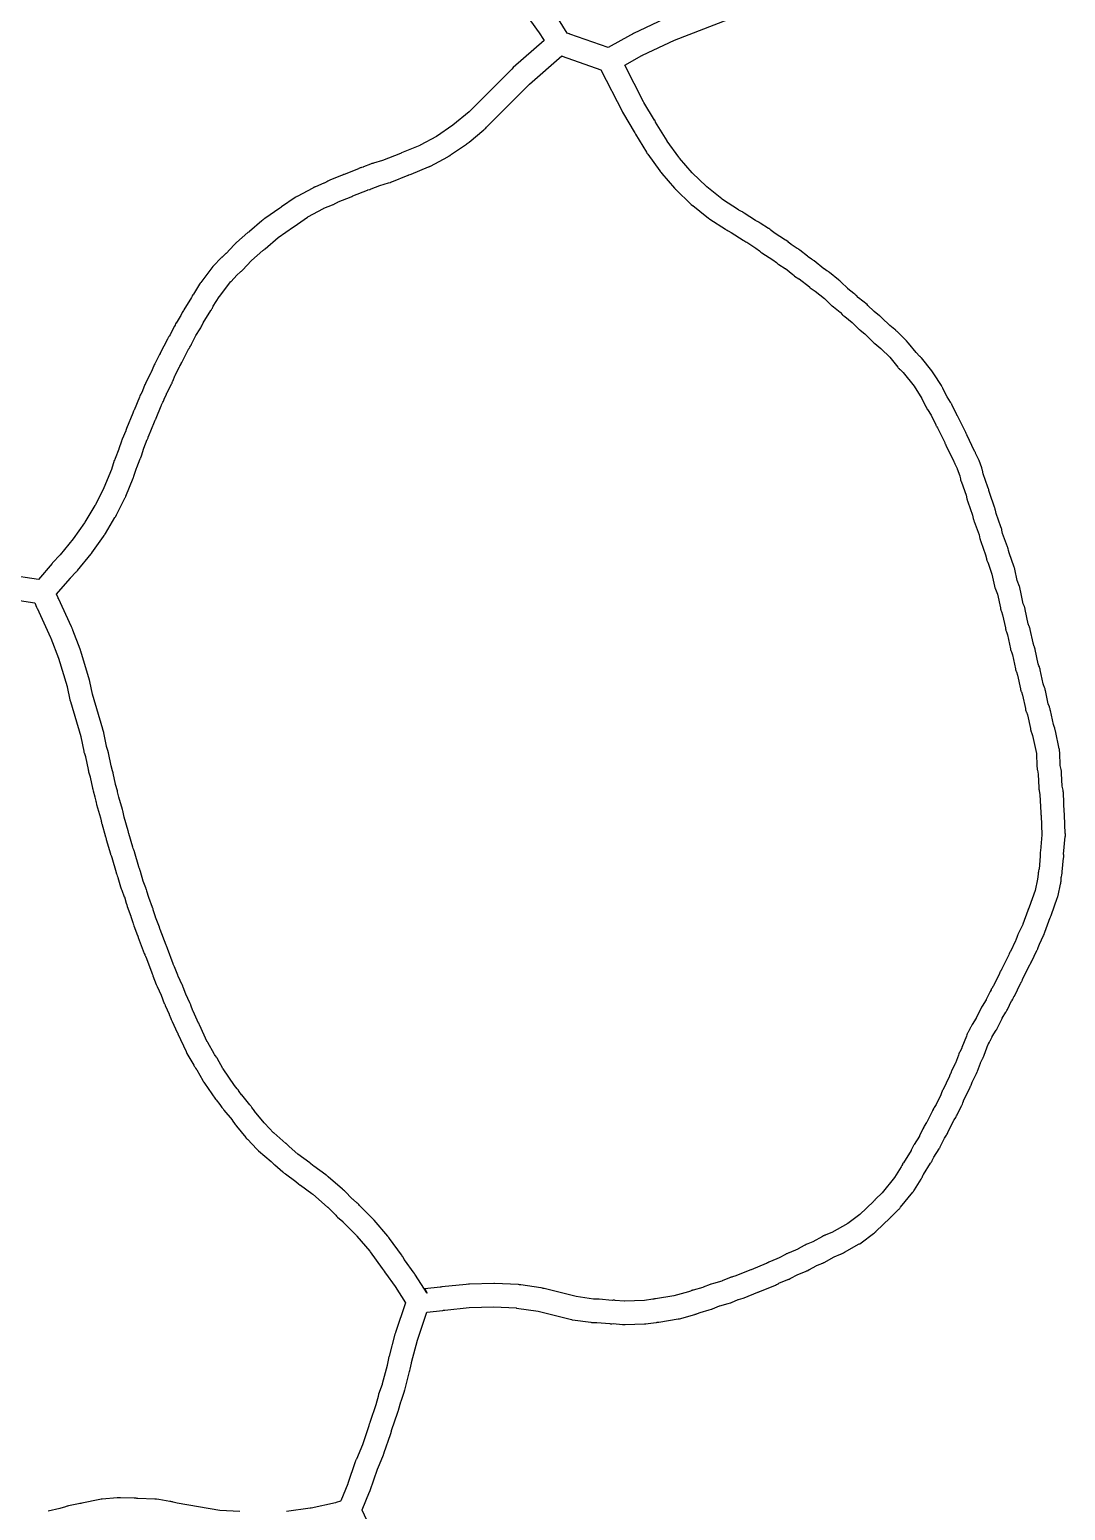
# Model space of a CAD drawing. Extents: x 20 to 287, y 1581 to 1957.
# Drawn here: x 211.5 to 286.7, y 1765.5 to 1873.1 of the extents above; entities that cross this region are included whole.
import ezdxf

# ---------------------------------------------------------------- set-up
doc = ezdxf.new("R2010")
doc.units = 0
doc.layers.get('0').update_dxf_attribs({"linetype": 'CONTINUOUS'})

msp = doc.modelspace()

# ---------------------------------------------------------------- linework, layer by layer
at = {"color": 7}
for points in [[(247.515355, 1874.231064), (248.440728, 1872.954281), (248.45842, 1872.930891), (248.862538, 1872.298355), (246.625241, 1870.342182), (246.508113, 1870.219176), (243.433293, 1867.126784), (243.409903, 1867.103394), (242.244399, 1866.137023), (241.037897, 1865.317069), (239.860679, 1864.67868), (239.83729, 1864.666985), (238.507793, 1864.122304), (238.496099, 1864.122304), (238.478406, 1864.116307), (238.472409, 1864.110309), (238.419692, 1864.092617), (237.119484, 1863.565505), (236.481091, 1863.383935), (236.410802, 1863.366243), (236.358085, 1863.354548), (236.252652, 1863.307679), (235.748969, 1863.102689), (235.713824, 1863.090994), (235.625963, 1863.067604), (235.60827, 1863.061607), (235.555554, 1863.043914), (235.508684, 1863.03222), (235.397403, 1862.98535), (235.391406, 1862.979353), (234.348895, 1862.557663), (234.337201, 1862.557663), (234.319508, 1862.551666), (234.296119, 1862.545668), (234.266732, 1862.533973), (234.266732, 1862.527976), (234.260734, 1862.527976), (234.208017, 1862.504586), (234.190325, 1862.498589), (233.288378, 1862.135466), (233.241509, 1862.117774), (233.194639, 1862.094384), (233.165252, 1862.08269), (233.159255, 1862.076692), (233.077271, 1862.0357), (232.889853, 1861.930266), (232.866463, 1861.924269), (232.251499, 1861.67244), (232.20463, 1861.654747), (232.175243, 1861.637055), (232.128373, 1861.619363), (232.122376, 1861.613366), (232.052087, 1861.572374), (230.921721, 1860.969122), (230.910026, 1860.963125), (230.869034, 1860.939735), (230.792898, 1860.898743), (230.7869, 1860.892746), (230.780903, 1860.886749), (229.779388, 1860.201502), (229.77339, 1860.195504), (229.755698, 1860.183809), (229.732308, 1860.166117), (229.726311, 1860.16012), (229.702921, 1860.142427), (229.696924, 1860.142427), (229.661779, 1860.11304), (229.655782, 1860.107043), (228.578127, 1859.363229), (228.496143, 1859.304664), (228.455151, 1859.275277), (228.425764, 1859.251887), (228.3672, 1859.199171), (227.471109, 1858.420215), (227.441722, 1858.402522), (227.42403, 1858.390828), (227.412335, 1858.379133), (227.353771, 1858.338141), (226.527963, 1857.617755), (226.481094, 1857.58261), (226.463402, 1857.564918), (226.42241, 1857.523926), (226.42241, 1857.517929), (226.357998, 1857.44764), (225.760603, 1856.815106), (225.754606, 1856.809109), (225.479327, 1856.563127), (225.461635, 1856.551432), (225.420643, 1856.51044), (225.397253, 1856.492748), (225.356261, 1856.451756), (224.901253, 1855.974162), (224.860261, 1855.93317), (224.801696, 1855.868758), (223.917319, 1854.70911), (223.876327, 1854.656393), (223.829457, 1854.591981), (223.829457, 1854.585984), (223.384342, 1853.871455), (223.349197, 1853.818738), (223.308205, 1853.748449), (223.290513, 1853.713304), (223.249521, 1853.625443), (223.243523, 1853.619445), (222.69884, 1852.735068), (222.657848, 1852.676504), (222.622703, 1852.612092), (222.581711, 1852.52423), (222.47043, 1852.307516), (222.435285, 1852.243104), (222.130733, 1851.751131), (222.124736, 1851.745133), (222.089981, 1851.686989), (222.060594, 1851.64012), (222.054597, 1851.622427), (222.013605, 1851.534566), (221.726631, 1850.978169), (221.691486, 1850.913757), (221.621197, 1850.814201), (221.603505, 1850.779057), (221.585812, 1850.74967), (221.579815, 1850.737975), (221.562123, 1850.714585), (221.550428, 1850.685198), (221.509436, 1850.597336), (220.982321, 1849.572395), (220.976324, 1849.560701), (220.964629, 1849.543008), (220.929485, 1849.484444), (220.89434, 1849.420032), (220.847501, 1849.332171), (220.847501, 1849.326174), (220.578099, 1848.804915), (220.542954, 1848.740504), (220.542954, 1848.734506), (220.513567, 1848.675942), (220.50757, 1848.65825), (220.331877, 1848.207278), (220.30249, 1848.142866), (219.945224, 1847.445909), (219.939226, 1847.439912), (219.904082, 1847.369623), (219.874695, 1847.311058), (219.868697, 1847.293366), (219.687127, 1846.842394), (219.65774, 1846.777952), (219.564031, 1846.596382), (219.528886, 1846.53197), (219.528886, 1846.525973), (219.499499, 1846.467409), (219.464355, 1846.3737), (219.077807, 1845.430752), (219.066112, 1845.401365), (219.042722, 1845.360373), (219.013335, 1845.301809), (219.007337, 1845.284116), (218.97795, 1845.20798), (218.521119, 1844.095186), (218.521119, 1844.089189), (218.503427, 1844.054044), (218.497429, 1844.036352), (218.497429, 1844.030355), (218.479737, 1843.965913), (218.47374, 1843.942523), (218.22191, 1843.333416), (218.186766, 1843.257279), (218.186766, 1843.251282), (218.169074, 1843.216137), (218.163076, 1843.198445), (218.157079, 1843.18675), (218.157079, 1843.175055), (217.981386, 1842.618659), (217.975389, 1842.600966), (217.700109, 1841.921579), (217.670722, 1841.85129), (217.65303, 1841.798573), (217.647033, 1841.786878), (217.641035, 1841.775183), (217.641035, 1841.769186), (217.436045, 1841.136652), (217.436045, 1841.130655), (216.891362, 1839.801159), (216.270541, 1838.565374), (216.241154, 1838.512657), (215.514912, 1837.306155), (215.479767, 1837.253438), (214.653957, 1836.087934), (214.64796, 1836.081937), (213.710871, 1834.928145), (213.687481, 1834.904756), (213.669789, 1834.887063), (213.195388, 1834.383377), (213.183693, 1834.371683), (213.154306, 1834.336538), (213.130917, 1834.307151), (212.135261, 1833.13579), (209.892105, 1833.469628)], [(235.983724, 1764.782131), (235.63817, 1765.525946), (235.63817, 1765.537641), (236.188711, 1766.843708), (236.194708, 1766.849705), (236.2124, 1766.902422), (236.224095, 1766.925812), (236.230092, 1766.955199), (236.751348, 1768.489679), (236.76904, 1768.530671), (236.775037, 1768.548364), (237.190868, 1769.538162), (237.196865, 1769.555734), (237.226252, 1769.614301), (237.226252, 1769.620149), (237.249642, 1769.67286), (237.255639, 1769.696279), (237.700755, 1771.008203), (237.730142, 1771.090199), (237.747834, 1771.148767), (237.753831, 1771.172186), (237.771524, 1771.248326), (237.783219, 1771.277623), (237.789216, 1771.30692), (238.240191, 1772.630558), (238.269578, 1772.706697), (238.28727, 1772.765265), (238.293268, 1772.788684), (238.451388, 1773.391935), (238.46908, 1773.43879), (238.46908, 1773.440086), (238.685795, 1774.078477), (238.715182, 1774.154617), (238.732875, 1774.213184), (238.738872, 1774.236604), (239.096138, 1775.583669), (239.119528, 1775.665665), (239.13722, 1775.753517), (239.225081, 1776.192778), (239.231079, 1776.21035), (239.237076, 1776.245491), (239.664622, 1777.856112), (239.67062, 1777.873684), (240.355867, 1779.900139), (241.503799, 1780.034845), (241.515494, 1780.034845), (241.562363, 1780.040693), (241.568361, 1780.040693), (241.63865, 1780.04654), (241.650345, 1780.052388), (243.419097, 1780.239805), (243.430792, 1780.239805), (245.21126, 1780.292516), (246.833593, 1780.21052), (246.851285, 1780.204673), (248.42091, 1779.976257), (250.757775, 1779.38472), (250.851484, 1779.3613), (250.904201, 1779.349576), (250.915895, 1779.349576), (250.92759, 1779.349576), (252.257084, 1779.168014), (252.3098, 1779.162167), (252.344945, 1779.156319), (252.391814, 1779.150472), (252.409507, 1779.150472), (252.479796, 1779.150472), (252.678938, 1779.144625), (252.690633, 1779.144625), (253.639435, 1779.068485), (253.686304, 1779.062638), (253.721449, 1779.062638), (253.768318, 1779.062638), (253.780013, 1779.062638), (253.867874, 1779.068485), (253.873872, 1779.068485), (254.564975, 1779.009918), (254.641112, 1779.00407), (254.682104, 1778.998223), (254.723096, 1778.998223), (254.740788, 1778.998223), (256.152277, 1779.045077), (256.240139, 1779.050925), (256.409984, 1779.068497), (257.007379, 1779.162206), (257.025071, 1779.162206), (257.066063, 1779.168053), (257.107055, 1779.173901), (257.194916, 1779.185626), (258.606406, 1779.408185), (258.700115, 1779.425757), (259.801195, 1779.736168), (259.842187, 1779.747892), (259.883179, 1779.759617), (259.924171, 1779.771342), (259.935866, 1779.77719), (259.947561, 1779.783037), (260.000278, 1779.806457), (260.193543, 1779.882596), (260.205238, 1779.888444), (260.8612, 1780.070005), (261.013473, 1780.116859), (261.025168, 1780.116859), (261.036863, 1780.122707), (261.04286, 1780.128554), (261.101424, 1780.151974), (261.599251, 1780.351105), (261.62264, 1780.362829), (262.231748, 1780.532678), (262.389869, 1780.579532), (262.395866, 1780.579532), (262.407561, 1780.58538), (262.419256, 1780.591227), (262.471972, 1780.614647), (262.95223, 1780.813777), (262.981617, 1780.819625), (263.309598, 1780.913334), (263.397459, 1780.948475), (264.381402, 1781.352595), (264.387399, 1781.352595), (264.399094, 1781.358442), (264.504528, 1781.393584), (264.516223, 1781.393584), (264.527918, 1781.399431), (264.539613, 1781.405279), (264.592329, 1781.428699), (265.61727, 1781.850388), (265.66414, 1781.867961), (265.740276, 1781.903102), (265.751971, 1781.90895), (265.816383, 1781.944091), (265.904244, 1781.990946), (265.921937, 1782.002671), (266.572039, 1782.266228), (266.601426, 1782.272075), (266.636571, 1782.289648), (266.677563, 1782.30722), (266.73028, 1782.336517), (266.765424, 1782.354089), (266.788814, 1782.371662), (267.245645, 1782.623503), (267.907464, 1782.892917), (267.930854, 1782.898764), (267.965998, 1782.916336), (268.00699, 1782.933909), (268.118271, 1782.992476), (268.135964, 1783.004201), (268.627934, 1783.273615), (268.645626, 1783.285339), (268.991176, 1783.425903), (269.014566, 1783.43175), (269.07313, 1783.45517), (269.108275, 1783.472742), (269.155114, 1783.490314), (269.190259, 1783.507887), (269.207951, 1783.513734), (269.940049, 1783.929567), (270.396881, 1784.116985), (270.426268, 1784.122832), (270.461413, 1784.140405), (270.502405, 1784.157977), (270.555121, 1784.187274), (270.613605, 1784.216604), (270.683894, 1784.263459), (271.749833, 1784.854996), (271.761528, 1784.860843), (271.790915, 1784.878415), (271.867051, 1784.92527), (271.884744, 1784.936995), (272.798403, 1785.616384), (272.85112, 1785.657382), (272.892112, 1785.686679), (272.921499, 1785.710099), (272.933194, 1785.727671), (272.980064, 1785.768669), (272.991759, 1785.786241), (273.969845, 1786.72333), (274.022562, 1786.776041), (274.057707, 1786.811182), (274.081096, 1786.840479), (274.092791, 1786.852204), (274.092791, 1786.858052), (274.104486, 1786.869777), (274.110483, 1786.875624), (274.543889, 1787.303171), (274.596606, 1787.355881), (274.608301, 1787.361729), (274.637688, 1787.391026), (274.667075, 1787.420323), (274.696462, 1787.44962), (274.708157, 1787.467193), (274.725849, 1787.490612), (274.749239, 1787.519909), (275.633617, 1788.609275), (275.663004, 1788.644417), (275.686393, 1788.679558), (275.709783, 1788.7147), (275.721478, 1788.726425), (275.756623, 1788.784992), (276.242739, 1789.563947), (276.272126, 1789.604945), (276.301513, 1789.651799), (276.313208, 1789.675219), (276.319206, 1789.686944), (276.348593, 1789.751367), (276.407157, 1789.868505), (276.418852, 1789.897802), (276.940107, 1790.717755), (276.969494, 1790.764609), (276.987186, 1790.788029), (277.010576, 1790.834883), (277.016573, 1790.840731), (277.04596, 1790.911011), (277.168966, 1791.162852), (277.549658, 1791.77196), (277.579045, 1791.818814), (277.596738, 1791.842234), (277.626125, 1791.889089), (277.626125, 1791.894936), (277.632122, 1791.912508), (277.936677, 1792.53333), (277.942675, 1792.539177), (278.083223, 1792.761736), (278.11261, 1792.808591), (278.153602, 1792.88473), (278.188747, 1792.96087), (278.633865, 1793.856961), (278.64556, 1793.880381), (278.756841, 1794.044373), (278.756841, 1794.05022), (278.786228, 1794.097075), (278.797923, 1794.120494), (278.82731, 1794.173205), (278.862455, 1794.249345), (279.17872, 1794.893593), (279.208107, 1794.946304), (279.219802, 1794.969724), (279.243192, 1795.022435), (279.272579, 1795.104431), (279.319448, 1795.239138), (279.325446, 1795.250862), (279.814642, 1796.258192), (279.844029, 1796.310903), (279.855724, 1796.334332), (279.879114, 1796.387043), (279.879114, 1796.3929), (279.908501, 1796.469038), (279.95537, 1796.603744), (279.961367, 1796.615457), (280.242494, 1797.189424), (280.271881, 1797.242135), (280.277878, 1797.265564), (280.301268, 1797.318275), (280.307266, 1797.324132), (280.330655, 1797.40027), (280.553218, 1797.98595), (280.564912, 1798.009379), (280.734758, 1798.366644), (280.746453, 1798.384213), (280.764145, 1798.425211), (280.77584, 1798.44278), (280.79923, 1798.495491), (280.79923, 1798.501348), (280.828617, 1798.583343), (281.126566, 1799.374012), (281.138261, 1799.397439), (281.202672, 1799.520432), (281.20867, 1799.532144), (281.20867, 1799.538001), (281.214667, 1799.543857), (281.249812, 1799.602426), (281.279199, 1799.64928), (281.285196, 1799.666849), (281.291194, 1799.672706), (281.326338, 1799.754701), (281.402475, 1799.906978), (281.41417, 1799.924547), (281.701144, 1800.393091), (281.736288, 1800.445802), (281.742285, 1800.463372), (281.771673, 1800.516083), (281.77767, 1800.521939), (281.812814, 1800.603935), (282.12908, 1801.242326), (282.135077, 1801.254039), (282.410356, 1801.705013), (282.422051, 1801.722582), (282.480615, 1801.822148), (282.51576, 1801.89243), (282.820312, 1802.513251), (282.826309, 1802.530823), (282.902446, 1802.647961), (282.914141, 1802.665533), (282.943528, 1802.718244), (282.96122, 1802.741663), (282.967218, 1802.759236), (283.014087, 1802.852945), (283.020084, 1802.870517), (283.459347, 1803.772465), (283.482736, 1803.813463), (283.500428, 1803.848604), (283.506426, 1803.854452), (283.512423, 1803.860299), (283.54181, 1803.91301), (283.559503, 1803.93643), (283.5655, 1803.942277), (283.612369, 1804.047699), (283.618367, 1804.065271), (284.151335, 1805.154637), (284.169027, 1805.183934), (284.180722, 1805.201506), (284.180722, 1805.207354), (284.221714, 1805.277634), (284.256858, 1805.353773), (284.660976, 1806.179583), (284.684366, 1806.226437), (284.696061, 1806.255734), (284.713753, 1806.308445), (284.71975, 1806.314293), (284.74314, 1806.384573), (284.836849, 1806.64813), (285.141404, 1807.274808), (285.176549, 1807.350947), (285.194241, 1807.380245), (285.211933, 1807.427099), (285.21793, 1807.438824), (285.24132, 1807.509104), (285.622012, 1808.575042), (285.633707, 1808.592615), (285.651399, 1808.633613), (285.669091, 1808.668754), (285.686784, 1808.709752), (285.692781, 1808.727324), (285.716171, 1808.791748), (285.716171, 1808.797596), (286.132004, 1809.974813), (286.138001, 1809.986538), (286.149696, 1810.02168), (286.173086, 1810.103676), (286.179083, 1810.121248), (286.190778, 1810.185672), (286.372349, 1810.999768), (286.378346, 1811.011492), (286.384343, 1811.046634), (286.396038, 1811.093488), (286.402035, 1811.134486), (286.402035, 1811.152059), (286.408033, 1811.216482), (286.431423, 1811.509322), (286.43742, 1811.526894), (286.466807, 1811.667457), (286.472804, 1811.68503), (286.478802, 1811.726028), (286.484799, 1811.772882), (286.484799, 1811.790454), (286.496494, 1811.831452), (286.502491, 1811.89002), (286.5962, 1812.903247), (286.602198, 1812.955957), (286.608195, 1813.020381), (286.608195, 1813.037953), (286.602198, 1813.125806), (286.602198, 1813.143378), (286.5962, 1813.16095), (286.5962, 1813.178523), (286.719206, 1814.455306), (286.725204, 1814.472878), (286.725204, 1814.496298), (286.725204, 1814.666146), (286.719206, 1814.689566), (286.660642, 1816.019061), (286.660642, 1816.024908), (286.654645, 1816.13033), (286.654645, 1816.147902), (286.654645, 1816.153749), (286.648647, 1816.212317), (286.584235, 1817.623806), (286.584235, 1817.641379), (286.584235, 1817.658951), (286.572541, 1817.723375), (286.566543, 1817.770229), (286.560546, 1817.805371), (286.554549, 1817.82879), (286.490137, 1818.109917), (286.449145, 1819.035292), (286.449145, 1819.041139), (286.43745, 1819.199272), (286.43745, 1819.222691), (286.431453, 1819.269546), (286.425455, 1819.304687), (286.419458, 1819.328107), (286.355046, 1819.61509), (286.314054, 1820.534608), (286.314054, 1820.540456), (286.302359, 1820.698588), (286.302359, 1820.722008), (286.296362, 1820.768862), (286.290365, 1820.804004), (286.284367, 1820.827424), (285.999432, 1822.145263), (285.993435, 1822.17456), (285.970045, 1822.297554), (285.964048, 1822.320974), (285.911331, 1822.443968), (285.852767, 1822.596244), (285.636052, 1823.603615), (285.630054, 1823.638756), (285.624057, 1823.685611), (285.61806, 1823.697335), (285.612062, 1823.732477), (285.600367, 1823.779331), (285.582675, 1823.826186), (285.57098, 1823.861327), (285.564983, 1823.8789), (285.477122, 1824.107315), (285.272132, 1825.061974), (285.266134, 1825.097116), (285.260137, 1825.14397), (285.254139, 1825.155695), (285.248142, 1825.190837), (285.236447, 1825.237691), (285.218755, 1825.284546), (285.20706, 1825.319687), (285.195365, 1825.343107), (285.113381, 1825.55395), (284.902544, 1826.561321), (284.896547, 1826.602319), (284.890549, 1826.614044), (284.878854, 1826.684324), (284.872857, 1826.701896), (284.855165, 1826.737038), (284.84347, 1826.778036), (284.808325, 1826.854175), (284.755608, 1827.006451), (284.533046, 1828.043106), (284.533046, 1828.054831), (284.527049, 1828.07825), (284.515354, 1828.136818), (284.509357, 1828.160237), (284.491664, 1828.195379), (284.479969, 1828.236377), (284.468275, 1828.265674), (284.380413, 1828.499946), (284.374416, 1828.523366), (284.169426, 1829.501452), (284.169426, 1829.513147), (284.163428, 1829.536537), (284.151734, 1829.595101), (284.145736, 1829.618491), (284.128044, 1829.653635), (284.116349, 1829.694627), (284.104654, 1829.712319), (284.034365, 1829.911462), (283.805955, 1830.959832), (283.805955, 1830.971527), (283.799958, 1830.994916), (283.788263, 1831.053481), (283.782266, 1831.07687), (283.770571, 1831.106257), (283.752879, 1831.158974), (283.746881, 1831.170669), (283.670745, 1831.363934), (283.459907, 1832.342021), (283.448212, 1832.38889), (283.436518, 1832.453332), (283.424823, 1832.511896), (283.418825, 1832.535286), (283.40713, 1832.564673), (283.389438, 1832.61739), (283.383441, 1832.629085), (283.22532, 1833.062487), (283.049627, 1833.876585), (283.04363, 1833.905972), (283.031935, 1833.958689), (283.02024, 1833.988076), (283.014243, 1834.017463), (282.633551, 1835.071686), (282.592559, 1835.235684), (282.586562, 1835.270829), (282.56887, 1835.352813), (282.562872, 1835.376203), (282.556875, 1835.399592), (282.539183, 1835.458157), (282.52149, 1835.510873), (282.515493, 1835.516871), (282.16994, 1836.483244), (282.117223, 1836.723379), (282.099531, 1836.793668), (282.087836, 1836.840538), (282.076141, 1836.875682), (282.070143, 1836.893374), (282.046754, 1836.957816), (281.695344, 1837.930043), (281.642627, 1838.16433), (281.63663, 1838.193717), (281.624935, 1838.234709), (281.618938, 1838.275701), (281.607243, 1838.316693), (281.601245, 1838.334386), (281.577856, 1838.398797), (281.226446, 1839.371028), (281.173729, 1839.605315), (281.167732, 1839.634702), (281.156037, 1839.675694), (281.144342, 1839.716686), (281.132647, 1839.757678), (281.12665, 1839.77537), (281.10326, 1839.839782), (280.757707, 1840.800299), (280.693295, 1841.075578), (280.6816, 1841.122418), (280.675603, 1841.157562), (280.663908, 1841.204432), (280.657911, 1841.210429), (280.646216, 1841.239816), (280.452951, 1841.7845), (280.452951, 1841.790497), (280.435258, 1841.837367), (280.423563, 1841.872511), (280.400174, 1841.919381), (280.394176, 1841.925378), (280.347337, 1842.024934), (280.224331, 1842.270916), (280.206639, 1842.306061), (280.200641, 1842.317756), (280.194644, 1842.341145), (280.188647, 1842.35284), (280.176952, 1842.387985), (280.170954, 1842.393982), (280.147565, 1842.434974), (280.147565, 1842.446669), (280.13587, 1842.464361), (279.561904, 1843.647435), (279.555906, 1843.65913), (279.544212, 1843.694274), (279.526519, 1843.735266), (279.520522, 1843.746961), (279.485377, 1843.811403), (278.964122, 1844.883198), (278.964122, 1844.889196), (278.940733, 1844.936065), (278.92304, 1844.965452), (278.899651, 1845.012322), (278.893653, 1845.018319), (278.852661, 1845.082731), (278.846664, 1845.094426), (278.495254, 1845.808955), (278.489257, 1845.826647), (278.471565, 1845.861792), (278.453872, 1845.891179), (278.430483, 1845.938048), (278.424485, 1845.944046), (278.389341, 1846.00261), (278.383343, 1846.008607), (278.131514, 1846.406868), (277.832815, 1847.010119), (277.826818, 1847.033509), (277.803428, 1847.074501), (277.785736, 1847.109646), (277.762346, 1847.150638), (277.756349, 1847.156635), (277.715357, 1847.221047), (277.176532, 1848.064427), (277.082823, 1848.210852), (277.076826, 1848.222547), (277.029956, 1848.281111), (276.262713, 1849.229916), (276.256716, 1849.235913), (276.227329, 1849.271058), (276.203939, 1849.300445), (276.168795, 1849.335589), (276.162797, 1849.341587), (276.11008, 1849.394304), (275.90509, 1849.593446), (275.875703, 1849.628591), (275.325163, 1850.296266), (275.307471, 1850.325653), (275.190342, 1850.466201), (275.184345, 1850.472198), (275.125781, 1850.524915), (274.50496, 1851.139879), (274.469816, 1851.175024), (274.446426, 1851.198413), (274.405434, 1851.233558), (274.399436, 1851.239555), (274.335025, 1851.286425), (273.966046, 1851.585124), (273.386223, 1852.153233), (273.345231, 1852.194225), (273.327539, 1852.211917), (273.28067, 1852.252909), (273.216258, 1852.299779), (272.835566, 1852.610191), (272.812176, 1852.627883), (272.38463, 1853.049573), (272.320218, 1853.108137), (271.699398, 1853.605966), (271.676008, 1853.623659), (271.541307, 1853.75836), (271.53531, 1853.770054), (271.500165, 1853.799441), (271.435754, 1853.858006), (271.365465, 1853.910723), (270.926202, 1854.262132), (270.920205, 1854.26813), (270.416522, 1854.760103), (270.37553, 1854.801095), (270.357838, 1854.818787), (270.346143, 1854.824784), (270.270007, 1854.889196), (270.240619, 1854.906888), (269.58867, 1855.435334), (269.5418, 1855.476326), (269.524108, 1855.488021), (269.471391, 1855.523166), (269.401102, 1855.570035), (269.395105, 1855.570035), (269.207687, 1855.693041), (269.184297, 1855.710733), (268.487337, 1856.272986), (268.48134, 1856.278984), (268.428623, 1856.319976), (268.410931, 1856.331671), (268.364061, 1856.366815), (268.287925, 1856.413685), (268.053638, 1856.565958), (268.018493, 1856.589347), (267.989106, 1856.612737), (267.432709, 1857.057856), (267.38584, 1857.098848), (267.368148, 1857.110543), (267.321278, 1857.145687), (267.315281, 1857.145687), (267.244992, 1857.192557), (266.80573, 1857.479531), (266.776343, 1857.497223), (266.588925, 1857.649496), (266.582927, 1857.655493), (266.489219, 1857.73163), (266.413082, 1857.778499), (266.389692, 1857.790194), (265.575595, 1858.323165), (265.54045, 1858.346555), (265.35888, 1858.498828), (265.347185, 1858.510523), (265.300316, 1858.545668), (265.282623, 1858.56336), (265.259234, 1858.575055), (265.17725, 1858.627771), (265.15386, 1858.639466), (264.568181, 1859.026018), (264.515464, 1859.061162), (264.497772, 1859.072857), (264.445055, 1859.102244), (264.439058, 1859.108242), (264.362921, 1859.143386), (264.292632, 1859.178531), (264.263245, 1859.20192), (264.222253, 1859.219613), (263.402302, 1859.758437), (263.349585, 1859.793582), (263.331893, 1859.805276), (263.279176, 1859.834664), (263.203039, 1859.875656), (263.197042, 1859.875656), (263.015472, 1859.969364), (262.986085, 1859.992754), (261.826437, 1860.742425), (261.791292, 1860.771812), (261.761905, 1860.789504), (260.672541, 1861.662169), (260.649151, 1861.679861), (259.62421, 1862.675517), (259.612515, 1862.687212), (258.692996, 1863.753151), (258.675303, 1863.782538), (258.645916, 1863.811925), (257.802537, 1864.983286), (257.790842, 1865.000978), (256.959175, 1866.365613), (256.953178, 1866.383305), (256.94718, 1866.389303), (256.92379, 1866.436172), (256.92379, 1866.442169), (256.894403, 1866.494886), (256.882709, 1866.512579), (256.103753, 1867.79522), (256.092058, 1867.824607), (256.074365, 1867.847997), (254.721443, 1870.506987), (255.957231, 1871.198087), (255.986618, 1871.209782), (256.010008, 1871.221477), (258.329303, 1872.322555), (258.340998, 1872.328552), (262.282627, 1873.833753)], [(257.568609, 1873.842056), (255.360595, 1872.793687), (255.278611, 1872.758542), (255.231741, 1872.729155), (255.132185, 1872.670591), (253.515709, 1871.7745), (250.739585, 1872.752587), (250.698593, 1872.770279), (250.692595, 1872.770279), (250.534475, 1872.834691), (249.896085, 1873.836206)], [(209.636671, 1831.787312), (211.873971, 1831.447615), (211.996977, 1831.13135), (211.996977, 1831.125353), (212.014669, 1831.084361), (212.020666, 1831.072666), (212.032361, 1831.049276), (213.016304, 1828.929113), (213.039694, 1828.870545), (213.590231, 1827.423915), (213.590231, 1827.418068), (214.211054, 1825.36233), (214.217052, 1825.33891), (214.422042, 1824.390108), (214.422042, 1824.378383), (214.439734, 1824.319816), (214.451429, 1824.278818), (215.2011, 1821.731109), (215.207097, 1821.713536), (215.423812, 1820.653455), (215.441504, 1820.600744), (215.441504, 1820.589019), (215.447501, 1820.571447), (215.54121, 1820.266893), (215.547208, 1820.243473), (215.740473, 1819.318099), (215.740473, 1819.306374), (215.758165, 1819.230234), (215.76986, 1819.165811), (215.775857, 1819.148238), (215.881291, 1818.79683), (215.887288, 1818.779257), (216.057134, 1817.976875), (216.057134, 1817.965151), (216.074826, 1817.889011), (216.074826, 1817.877286), (216.098216, 1817.789434), (216.232917, 1817.33846), (216.238914, 1817.320887), (216.297478, 1817.033904), (216.297478, 1817.028057), (216.315171, 1816.946061), (216.321168, 1816.928489), (216.356312, 1816.793782), (216.36231, 1816.787934), (216.637589, 1815.821562), (216.643586, 1815.809837), (216.690456, 1815.587278), (216.690456, 1815.575553), (216.708148, 1815.499413), (216.719843, 1815.43499), (216.72584, 1815.417417), (217.012814, 1814.439331), (217.024509, 1814.398333), (217.024509, 1814.392486), (217.030506, 1814.374913), (217.030506, 1814.369066), (217.042201, 1814.316355), (217.053896, 1814.251931), (217.059894, 1814.234359), (217.358592, 1813.209418), (217.36459, 1813.191846), (217.36459, 1813.185999), (217.376285, 1813.162579), (217.387979, 1813.133282), (217.405672, 1813.080571), (217.458389, 1812.940008), (217.780513, 1811.838929), (217.780513, 1811.833082), (217.803903, 1811.756942), (217.821595, 1811.698375), (217.862587, 1811.598809), (217.897732, 1811.505101), (217.903729, 1811.487528), (218.102872, 1810.813996), (218.102872, 1810.808149), (218.126261, 1810.732009), (218.143954, 1810.667585), (218.149951, 1810.655861), (218.185095, 1810.568008), (218.366666, 1810.081893), (218.372663, 1810.070168), (218.501517, 1809.625051), (218.542509, 1809.484488), (218.583501, 1809.384923), (218.852902, 1808.664536), (218.852902, 1808.658689), (218.987603, 1808.207714), (219.010993, 1808.125718), (219.010993, 1808.119871), (219.028685, 1808.06716), (219.028685, 1808.061313), (219.069677, 1807.967604), (219.327384, 1807.276501), (219.345076, 1807.235503), (219.356771, 1807.200362), (219.368466, 1807.171064), (219.374463, 1807.15934), (219.380461, 1807.141767), (219.386458, 1807.124195), (219.819861, 1805.970405), (219.819861, 1805.964557), (219.849248, 1805.888418), (219.872638, 1805.829851), (219.884332, 1805.812278), (219.902025, 1805.777137), (219.919717, 1805.736139), (219.919717, 1805.730291), (219.925714, 1805.718566), (220.335688, 1804.629201), (220.335688, 1804.623354), (220.365075, 1804.547214), (220.388465, 1804.488647), (220.435304, 1804.394938), (220.452997, 1804.348084), (220.687284, 1803.715549), (220.716671, 1803.656982), (220.76354, 1803.563273), (221.050514, 1802.930738), (221.273077, 1802.327487), (221.302464, 1802.26892), (221.349333, 1802.175211), (221.636307, 1801.542676), (221.636307, 1801.53682), (221.747588, 1801.249837), (221.747588, 1801.24398), (221.776975, 1801.167842), (221.776975, 1801.161985), (221.794668, 1801.126845), (221.800665, 1801.109275), (221.847534, 1801.015566), (222.21651, 1800.224898), (222.228205, 1800.195613), (222.228205, 1800.189756), (222.234203, 1800.1839), (222.2402, 1800.166331), (222.246197, 1800.160474), (222.252195, 1800.131189), (222.258192, 1800.125333), (222.264189, 1800.11362), (222.857227, 1798.835186), (222.886614, 1798.770761), (222.892612, 1798.764904), (222.892612, 1798.759048), (222.916001, 1798.706337), (223.413828, 1797.845387), (223.448972, 1797.780962), (223.484117, 1797.722393), (223.542681, 1797.640398), (223.618818, 1797.529119), (223.630513, 1797.511549), (224.063915, 1796.744308), (224.09906, 1796.679883), (224.105057, 1796.66817), (224.140202, 1796.621316), (224.198766, 1796.539321), (224.989435, 1795.385531), (225.036304, 1795.326963), (225.311583, 1794.987269), (225.317581, 1794.981421), (225.458129, 1794.782291), (225.499121, 1794.717867), (225.540113, 1794.665156), (225.604525, 1794.589017), (226.195607, 1793.868616), (226.201605, 1793.856891), (226.41832, 1793.540624), (226.465189, 1793.487913), (226.529601, 1793.411773), (227.191419, 1792.603535), (227.209111, 1792.580115), (227.255981, 1792.527404), (227.30285, 1792.468837), (227.308848, 1792.462989), (227.999951, 1791.754316), (228.046821, 1791.701605), (228.099537, 1791.654751), (228.122927, 1791.631331), (229.03073, 1790.858234), (229.042425, 1790.846509), (229.118562, 1790.770369), (229.124559, 1790.758644), (229.177276, 1790.705933), (229.229993, 1790.659079), (229.294405, 1790.606368), (229.3061, 1790.594643), (229.874209, 1790.102672), (229.921079, 1790.061674), (229.932773, 1790.049949), (229.98549, 1790.008951), (230.067474, 1789.950384), (230.823002, 1789.399844), (231.016267, 1789.229996), (231.027962, 1789.218271), (231.14509, 1789.136275), (231.156785, 1789.130427), (232.000165, 1788.515463), (232.052882, 1788.474465), (233.13639, 1787.537376), (233.142387, 1787.531529), (233.728066, 1786.939992), (233.780783, 1786.881424), (233.827622, 1786.840426), (233.862767, 1786.811129), (234.237602, 1786.483148), (234.2436, 1786.477301), (235.227543, 1785.475788), (235.268535, 1785.428933), (236.199767, 1784.327854), (236.234911, 1784.281), (237.101717, 1783.086212), (237.107714, 1783.080364), (237.242415, 1782.875377), (237.318552, 1782.752383), (237.336244, 1782.728964), (238.033204, 1781.768448), (238.039201, 1781.762601), (238.788872, 1780.585383), (238.06263, 1778.418366), (238.056632, 1778.412518), (238.027245, 1778.295381), (237.605556, 1776.714044), (237.582166, 1776.632048), (237.582166, 1776.626201), (237.570471, 1776.57349), (237.564474, 1776.544193), (237.464917, 1776.052222), (237.45892, 1776.028802), (237.10751, 1774.705164), (237.089818, 1774.652454), (236.843836, 1773.937923), (236.802844, 1773.773934), (236.802844, 1773.768087), (236.668143, 1773.270259), (236.662146, 1773.252686), (236.199458, 1771.876338), (236.193461, 1771.858765), (236.152469, 1771.753344), (236.152469, 1771.741619), (236.134776, 1771.688908), (236.123081, 1771.636197), (236.105389, 1771.57763), (235.660202, 1770.271555), (235.226796, 1769.223187), (235.209104, 1769.1938), (235.173959, 1769.100091), (235.167962, 1769.088397), (235.15027, 1769.03568), (234.605586, 1767.448486), (234.605586, 1767.436791), (234.090187, 1766.206863), (234.072495, 1766.165871), (234.066497, 1766.159873), (233.767799, 1766.072012), (233.715082, 1766.060317), (231.94047, 1765.673769), (231.876058, 1765.662074), (230.148301, 1765.427787)], [(226.751032, 1765.427937), (225.310258, 1765.504073), (222.20615, 1766.019472), (221.930871, 1766.101456), (221.866459, 1766.119148), (221.843069, 1766.125146), (221.81968, 1766.131143), (221.761115, 1766.142838), (221.702551, 1766.154533), (221.679161, 1766.154533), (220.882636, 1766.283386), (220.706943, 1766.312773), (220.683553, 1766.312773), (220.589845, 1766.318771), (219.35406, 1766.359763), (219.324673, 1766.36576), (219.283681, 1766.371757), (219.242689, 1766.377755), (219.201697, 1766.377755), (219.178307, 1766.377755), (219.078751, 1766.383752), (218.094808, 1766.418897), (218.077116, 1766.418897), (218.036124, 1766.418897), (217.995132, 1766.418897), (217.936568, 1766.418897), (217.860431, 1766.412899), (216.753494, 1766.313343), (216.689082, 1766.307346), (216.601221, 1766.295651), (216.583529, 1766.295651), (215.295033, 1766.020372), (215.289036, 1766.020372), (215.283039, 1766.020372), (215.201055, 1766.008677), (215.154185, 1766.002679), (215.14249, 1765.996682), (215.054629, 1765.97899), (214.310815, 1765.820839), (214.246403, 1765.809144), (214.217016, 1765.803147), (214.211018, 1765.803147), (214.158302, 1765.785455), (214.088012, 1765.762065), (213.678035, 1765.627364), (212.828799, 1765.451671)]]:
    msp.add_lwpolyline(points, dxfattribs=at)
msp.add_lwpolyline([(250.13822, 1871.166709), (250.173364, 1871.155014), (252.990489, 1870.153499), (254.554255, 1867.107961), (254.554255, 1867.096266), (254.618667, 1866.967413), (255.409335, 1865.667202), (255.415333, 1865.649509), (255.44472, 1865.590945), (255.479864, 1865.538228), (255.509252, 1865.491359), (256.29992, 1864.179435), (256.335065, 1864.115023), (256.376057, 1864.056459), (256.393749, 1864.033069), (257.27227, 1862.814854), (257.313262, 1862.75629), (257.324957, 1862.744595), (257.348347, 1862.715208), (257.360042, 1862.697516), (257.424454, 1862.627226), (258.338117, 1861.573), (258.338117, 1861.567003), (258.379109, 1861.520134), (258.390803, 1861.502441), (258.431795, 1861.461449), (258.437793, 1861.455452), (259.527157, 1860.401229), (259.54485, 1860.389534), (259.638559, 1860.313397), (259.661948, 1860.295705), (260.692746, 1859.469895), (260.768882, 1859.41133), (260.804027, 1859.381943), (260.886011, 1859.329227), (260.909401, 1859.317532), (262.033907, 1858.579574), (262.086624, 1858.544429), (262.156913, 1858.503437), (262.238897, 1858.462445), (262.461459, 1858.345317), (263.310695, 1857.78892), (263.363412, 1857.753775), (263.433701, 1857.712783), (263.515685, 1857.671791), (263.585974, 1857.636647), (263.656263, 1857.595655), (264.236089, 1857.214963), (264.242086, 1857.208965), (264.499793, 1857.009823), (264.546663, 1856.968831), (264.611074, 1856.921961), (264.687211, 1856.875092), (265.472023, 1856.36555), (265.483718, 1856.359552), (265.735548, 1856.16041), (265.782387, 1856.119418), (265.846799, 1856.072548), (265.922935, 1856.025679), (266.362194, 1855.738705), (266.391581, 1855.721013), (266.936262, 1855.281754), (266.947957, 1855.270059), (266.994827, 1855.234914), (267.012519, 1855.217222), (267.059388, 1855.182077), (267.369797, 1854.988812), (267.387489, 1854.977117), (268.131304, 1854.385582), (268.148996, 1854.36789), (268.195865, 1854.332745), (268.260277, 1854.280028), (268.336414, 1854.233159), (268.547251, 1854.092611), (268.553248, 1854.092611), (269.238492, 1853.542073), (269.261882, 1853.518684), (269.689428, 1853.096994), (269.701123, 1853.079302), (269.747993, 1853.03831), (269.77738, 1853.01492), (269.876936, 1852.932936), (269.881503, 1852.932936), (270.355904, 1852.546385), (270.385291, 1852.522995), (270.519992, 1852.382447), (270.560984, 1852.341455), (270.625396, 1852.288738), (270.689807, 1852.236021), (270.695805, 1852.236021), (271.234632, 1851.796759), (271.656322, 1851.386785), (271.714886, 1851.328221), (271.755878, 1851.293076), (271.761876, 1851.287079), (271.826287, 1851.240209), (272.160125, 1850.976655), (272.177817, 1850.958963), (272.81621, 1850.332286), (272.880172, 1850.275491), (273.331147, 1849.924081), (273.354536, 1849.900691), (273.963644, 1849.291584), (274.561039, 1848.559482), (274.590426, 1848.51849), (274.613815, 1848.4951), (274.64896, 1848.454108), (274.654957, 1848.448111), (274.713522, 1848.389547), (274.941931, 1848.166985), (275.7326, 1847.183042), (276.30071, 1846.292807), (276.599409, 1845.689556), (276.605406, 1845.666167), (276.66397, 1845.549038), (276.669968, 1845.537343), (276.71096, 1845.478779), (276.968666, 1845.074658), (277.30836, 1844.377698), (277.320055, 1844.348311), (277.343445, 1844.307319), (277.361137, 1844.272175), (277.384527, 1844.231183), (277.390524, 1844.219488), (277.431516, 1844.160923), (277.437514, 1844.149229), (277.466901, 1844.102359), (277.958871, 1843.089131), (277.958871, 1843.083134), (277.970565, 1843.059744), (277.976563, 1843.048049), (277.999953, 1842.983607), (278.011647, 1842.965915), (278.011647, 1842.959918), (278.046792, 1842.895476), (278.626617, 1841.70069), (278.632615, 1841.688995), (278.638612, 1841.665605), (278.650307, 1841.647913), (278.662002, 1841.618526), (278.662002, 1841.612528), (278.697146, 1841.542239), (278.861144, 1841.208399), (278.872839, 1841.179012), (279.05441, 1840.657757), (279.060407, 1840.640064), (279.101399, 1840.440922), (279.107396, 1840.417532), (279.119091, 1840.37654), (279.142481, 1840.300403), (279.142481, 1840.294406), (279.148478, 1840.282711), (279.177865, 1840.19485), (279.511706, 1839.257761), (279.57027, 1839.000054), (279.576267, 1838.976665), (279.587962, 1838.935673), (279.599657, 1838.894681), (279.611352, 1838.853689), (279.617349, 1838.841994), (279.640739, 1838.777552), (279.986292, 1837.811181), (280.039009, 1837.571047), (280.056702, 1837.500758), (280.068396, 1837.453888), (280.080091, 1837.418744), (280.086089, 1837.401052), (280.109478, 1837.33664), (280.460888, 1836.370266), (280.519452, 1836.094987), (280.52545, 1836.059842), (280.531447, 1836.036453), (280.537444, 1836.013063), (280.549139, 1835.977918), (280.555137, 1835.960226), (280.578526, 1835.901662), (280.929936, 1834.923575), (280.9885, 1834.654174), (280.994498, 1834.624786), (280.994498, 1834.618789), (281.017888, 1834.5485), (281.017888, 1834.542503), (281.029582, 1834.519113), (281.047275, 1834.460549), (281.064967, 1834.425404), (281.082659, 1834.384412), (281.393071, 1833.511747), (281.580488, 1832.650798), (281.586486, 1832.621411), (281.604178, 1832.568694), (281.610175, 1832.539307), (281.62187, 1832.50992), (281.64526, 1832.439631), (281.785808, 1832.058939), (282.002523, 1831.06914), (282.020215, 1830.987156), (282.026213, 1830.963766), (282.043905, 1830.893477), (282.049902, 1830.858332), (282.0559, 1830.846637), (282.073592, 1830.799768), (282.155576, 1830.577206), (282.366413, 1829.610832), (282.384106, 1829.528848), (282.390103, 1829.505458), (282.401798, 1829.441017), (282.407795, 1829.423324), (282.41949, 1829.38818), (282.437182, 1829.34131), (282.519166, 1829.124607), (282.735881, 1828.09381), (282.741879, 1828.064513), (282.747876, 1828.046941), (282.765568, 1827.982517), (282.771566, 1827.964945), (282.78326, 1827.929803), (282.800953, 1827.882949), (282.882937, 1827.666246), (283.099651, 1826.635448), (283.105649, 1826.606151), (283.111646, 1826.588579), (283.129338, 1826.524155), (283.135336, 1826.506583), (283.147031, 1826.465585), (283.164723, 1826.424587), (283.246707, 1826.190315), (283.463422, 1825.182945), (283.469419, 1825.141947), (283.475416, 1825.130222), (283.493109, 1825.059942), (283.499106, 1825.048217), (283.510801, 1825.007219), (283.528493, 1824.966221), (283.610477, 1824.731949), (283.821315, 1823.765576), (283.827312, 1823.730434), (283.833309, 1823.68358), (283.839307, 1823.671855), (283.856999, 1823.601575), (283.862996, 1823.58985), (283.874691, 1823.542996), (283.880689, 1823.525423), (283.898381, 1823.490282), (283.974517, 1823.302864), (284.185355, 1822.295494), (284.203047, 1822.207642), (284.203047, 1822.201794), (284.209044, 1822.184222), (284.226737, 1822.119798), (284.238431, 1822.084657), (284.244429, 1822.072932), (284.262121, 1822.026077), (284.344105, 1821.809375), (284.619384, 1820.491594), (284.660376, 1819.572075), (284.660376, 1819.566228), (284.672071, 1819.408095), (284.672071, 1819.396371), (284.672071, 1819.384646), (284.683766, 1819.337791), (284.695461, 1819.290937), (284.754025, 1818.998097), (284.800894, 1817.984871), (284.800894, 1817.973146), (284.806892, 1817.902866), (284.806892, 1817.885293), (284.818587, 1817.844295), (284.830282, 1817.779872), (284.874902, 1817.506674), (284.945191, 1816.171322), (284.951189, 1816.048328), (284.957186, 1815.983905), (285.021598, 1814.578272), (284.910316, 1813.424482), (284.898622, 1813.313203), (284.892624, 1813.254636), (284.892624, 1813.225339), (284.892624, 1813.196042), (284.898622, 1813.078904), (284.898622, 1813.037906), (284.81076, 1812.094961), (284.804763, 1812.083236), (284.775376, 1811.93096), (284.769378, 1811.919235), (284.763381, 1811.884094), (284.751686, 1811.813813), (284.745689, 1811.796241), (284.745689, 1811.778669), (284.739691, 1811.714245), (284.710304, 1811.351123), (284.522887, 1810.537028), (284.095964, 1809.330577), (284.095964, 1809.318853), (284.060819, 1809.248569), (284.025675, 1809.17243), (284.019678, 1809.160705), (283.996288, 1809.090425), (283.644881, 1808.094768), (283.627189, 1808.065471), (283.305064, 1807.391938), (283.281675, 1807.345084), (283.26998, 1807.315787), (283.24659, 1807.25722), (283.2232, 1807.186937), (283.123644, 1806.923379), (283.111949, 1806.888238), (282.731257, 1806.097569), (282.719562, 1806.074149), (282.70187, 1806.05073), (282.690175, 1806.02731), (282.672483, 1806.00389), (282.660788, 1805.986318), (282.643096, 1805.957021), (282.643096, 1805.951173), (282.607951, 1805.875034), (282.092553, 1804.803239), (282.07486, 1804.773942), (282.039716, 1804.715375), (282.004571, 1804.662664), (281.992876, 1804.639244), (281.963489, 1804.59239), (281.963489, 1804.586542), (281.928345, 1804.510403), (281.494942, 1803.608455), (281.47725, 1803.579158), (281.377694, 1803.421025), (281.342549, 1803.362458), (281.336552, 1803.350733), (281.324857, 1803.327313), (281.260445, 1803.198463), (280.967594, 1802.606926), (280.961596, 1802.589354), (280.68047, 1802.132523), (280.674472, 1802.126667), (280.639328, 1802.068098), (280.598336, 1801.997817), (280.246926, 1801.27743), (280.240929, 1801.259861), (279.959802, 1800.80303), (279.953805, 1800.797174), (279.91866, 1800.738605), (279.900968, 1800.70932), (279.848251, 1800.598041), (279.842254, 1800.586328), (279.766117, 1800.434051), (279.754422, 1800.422338), (279.754422, 1800.416482), (279.748425, 1800.410625), (279.73673, 1800.393056), (279.71334, 1800.352058), (279.678196, 1800.287633), (279.637204, 1800.199781), (279.625509, 1800.182212), (279.596122, 1800.123644), (279.566735, 1800.047505), (279.537348, 1799.96551), (279.209367, 1799.12213), (279.203369, 1799.098703), (279.051096, 1798.794149), (279.021709, 1798.735581), (278.986564, 1798.659443), (278.957177, 1798.577448), (278.740462, 1797.991767), (278.728768, 1797.968339), (278.453488, 1797.411942), (278.424101, 1797.353374), (278.418104, 1797.335805), (278.371235, 1797.218669), (278.365237, 1797.19524), (278.31252, 1797.060534), (278.300825, 1797.042965), (277.814709, 1796.041451), (277.785322, 1795.98874), (277.779324, 1795.977015), (277.773327, 1795.959443), (277.732335, 1795.848165), (277.726338, 1795.830593), (277.673621, 1795.695886), (277.673621, 1795.690038), (277.333927, 1794.998935), (277.292935, 1794.922796), (277.199226, 1794.77052), (277.187531, 1794.758795), (277.158144, 1794.706084), (277.134754, 1794.665086), (277.07619, 1794.553808), (277.070193, 1794.536236), (276.666072, 1793.710426), (276.64838, 1793.687007), (276.478535, 1793.411737), (276.449148, 1793.364882), (276.441051, 1793.341492), (276.376699, 1793.212654), (276.136565, 1792.720683), (276.118873, 1792.691386), (275.738181, 1792.082278), (275.708794, 1792.035424), (275.691101, 1792.012004), (275.667712, 1791.96515), (275.661714, 1791.959302), (275.527013, 1791.666463), (275.515319, 1791.64889), (274.958922, 1790.758656), (274.929535, 1790.717658), (274.91784, 1790.694239), (274.900148, 1790.670819), (274.888453, 1790.641522), (274.882455, 1790.635674), (274.853068, 1790.565394), (274.794504, 1790.454116), (274.308387, 1789.675161), (273.412297, 1788.568225), (272.937896, 1788.105538), (272.902752, 1788.076241), (272.873365, 1788.046944), (272.843977, 1788.017646), (272.83798, 1788.005922), (272.802835, 1787.959067), (272.791141, 1787.947342), (271.795485, 1786.992683), (270.92282, 1786.336721), (269.763175, 1785.692473), (269.323913, 1785.510912), (269.294526, 1785.505064), (269.259381, 1785.487492), (269.206664, 1785.464072), (269.183275, 1785.452348), (269.165582, 1785.440623), (269.089446, 1785.399625), (268.392486, 1785.013076), (268.374794, 1785.001351), (268.023384, 1784.860788), (267.947247, 1784.831491), (267.906255, 1784.813918), (267.830119, 1784.778777), (267.812427, 1784.772929), (267.753862, 1784.737788), (267.320457, 1784.491803), (267.302764, 1784.485955), (266.666117, 1784.216604), (266.630972, 1784.204879), (266.584103, 1784.187307), (266.548958, 1784.169735), (266.484547, 1784.146315), (266.472852, 1784.140468), (266.45516, 1784.128743), (266.396595, 1784.093601), (265.939875, 1783.841769), (265.307339, 1783.578211), (265.237049, 1783.554792), (265.225355, 1783.548944), (265.184363, 1783.531372), (265.108226, 1783.49623), (265.096531, 1783.490383), (265.026242, 1783.449385), (265.020245, 1783.443538), (265.014247, 1783.443538), (264.996555, 1783.43769), (263.907187, 1782.986716), (263.895492, 1782.980869), (263.884097, 1782.974962), (263.802113, 1782.951542), (262.800601, 1782.541565), (262.537047, 1782.465426), (262.490177, 1782.453701), (262.466788, 1782.447854), (262.437401, 1782.436129), (262.408014, 1782.424404), (262.396319, 1782.418556), (262.320182, 1782.389259), (261.787211, 1782.172556), (261.763821, 1782.160832), (261.154714, 1781.990983), (260.996593, 1781.944129), (260.978901, 1781.938281), (260.914489, 1781.908984), (260.410803, 1781.709854), (260.387414, 1781.698129), (259.690454, 1781.504855), (259.649462, 1781.49313), (259.60847, 1781.481405), (259.567478, 1781.46968), (259.555783, 1781.463833), (259.491371, 1781.434536), (259.35667, 1781.375968), (258.290734, 1781.077272), (256.955382, 1780.866429), (256.908512, 1780.860582), (256.885122, 1780.860582), (256.838253, 1780.854734), (256.826558, 1780.854734), (256.756407, 1780.843085), (256.153156, 1780.749377), (254.706525, 1780.702522), (254.683135, 1780.702522), (254.027173, 1780.761089), (253.980304, 1780.766937), (253.945159, 1780.766937), (253.886595, 1780.766937), (253.810458, 1780.761089), (253.798764, 1780.761089), (252.849917, 1780.843085), (252.838222, 1780.843085), (252.832225, 1780.843085), (252.703372, 1780.843085), (252.45739, 1780.85481), (252.445695, 1780.85481), (251.198299, 1781.030503), (248.87315, 1781.616183), (248.855458, 1781.622031), (248.802741, 1781.633756), (248.750024, 1781.645481), (248.638743, 1781.663053), (248.632746, 1781.663053), (247.168546, 1781.879756), (247.080684, 1781.891481), (247.004548, 1781.903205), (246.99855, 1781.903205), (245.270793, 1781.996914), (245.200504, 1781.996914), (243.449321, 1781.938347), (243.367337, 1781.938347), (243.197491, 1781.920775), (241.440452, 1781.733357), (241.428757, 1781.733357), (241.370193, 1781.72751), (241.305781, 1781.721662), (240.187509, 1781.592758), (240.357354, 1781.282347), (240.339662, 1781.305767), (239.52569, 1782.594271), (239.478821, 1782.670411), (239.449434, 1782.717265), (239.431742, 1782.740685), (238.728925, 1783.701201), (238.705536, 1783.736342), (238.693841, 1783.753915), (238.594284, 1783.912047), (238.588287, 1783.923772), (238.517998, 1784.03505), (238.500306, 1784.05847), (237.621787, 1785.264971), (237.574918, 1785.329395), (237.574918, 1785.335243), (237.533926, 1785.382097), (237.522231, 1785.399669), (237.504539, 1785.417242), (236.52689, 1786.576899), (236.520893, 1786.576899), (236.479901, 1786.623753), (236.468206, 1786.635478), (235.460834, 1787.660419), (235.408117, 1787.718986), (235.40212, 1787.724833), (235.396123, 1787.724833), (235.296566, 1787.812686), (235.278874, 1787.824411), (234.986023, 1788.082109), (234.945031, 1788.123107), (234.353495, 1788.7205), (234.300779, 1788.773211), (234.294781, 1788.779059), (234.253789, 1788.820057), (234.242094, 1788.831782), (234.224402, 1788.843506), (233.1768, 1789.745429), (233.165105, 1789.757154), (233.059672, 1789.845007), (233.053674, 1789.850854), (233.041979, 1789.862579), (233.01859, 1789.874304), (232.128355, 1790.518552), (232.098968, 1790.547849), (232.069581, 1790.565421), (231.905583, 1790.711841), (231.852866, 1790.752839), (230.986355, 1791.385334), (230.980357, 1791.391182), (230.347821, 1791.935865), (230.336126, 1791.94759), (230.300982, 1791.982731), (230.294984, 1791.994456), (230.189551, 1792.094021), (230.125139, 1792.146732), (230.113444, 1792.158457), (229.223456, 1792.93153), (229.211761, 1792.943255), (228.567512, 1793.605074), (228.544122, 1793.634371), (228.520732, 1793.657791), (227.823772, 1794.507028), (227.817775, 1794.518752), (227.642082, 1794.764737), (227.636085, 1794.770585), (227.60094, 1794.823296), (227.594943, 1794.835021), (227.559798, 1794.881875), (227.553801, 1794.8936), (227.495237, 1794.958024), (226.897845, 1795.684267), (226.891848, 1795.695992), (226.716155, 1795.941977), (226.675163, 1796.006401), (226.669165, 1796.012248), (226.657471, 1796.029821), (226.569609, 1796.135242), (226.370467, 1796.381228), (225.538803, 1797.58773), (225.532805, 1797.593586), (225.106123, 1798.349074), (225.082733, 1798.395928), (225.071038, 1798.413497), (225.065041, 1798.42521), (225.059043, 1798.436923), (224.994632, 1798.530632), (224.971242, 1798.554061), (224.924678, 1798.624341), (224.901253, 1798.665338), (224.889558, 1798.682908), (224.42687, 1799.491146), (224.409178, 1799.532144), (224.397483, 1799.549713), (223.823517, 1800.773785), (223.805825, 1800.814783), (223.799827, 1800.832352), (223.799827, 1800.838209), (223.776746, 1800.89678), (223.770749, 1800.908493), (223.360772, 1801.7753), (223.354775, 1801.787013), (223.202501, 1802.196989), (223.196504, 1802.214559), (223.196504, 1802.220406), (223.167117, 1802.273117), (223.126125, 1802.366826), (223.120128, 1802.372673), (222.833154, 1802.999351), (222.833154, 1803.005198), (222.634011, 1803.526454), (222.622316, 1803.555751), (222.610621, 1803.596749), (222.587232, 1803.661173), (222.575537, 1803.678745), (222.270985, 1804.322993), (222.253292, 1804.363991), (222.247295, 1804.381564), (222.024733, 1804.984814), (222.001343, 1805.043381), (221.925206, 1805.195657), (221.919209, 1805.21323), (221.509235, 1806.314309), (221.485845, 1806.384589), (221.479848, 1806.390436), (221.456458, 1806.449004), (221.450461, 1806.466576), (221.438766, 1806.489996), (221.432769, 1806.495843), (221.426771, 1806.507568), (221.409079, 1806.554422), (220.975673, 1807.708213), (220.975673, 1807.71406), (220.957981, 1807.755058), (220.946286, 1807.7902), (220.946286, 1807.796047), (220.940289, 1807.807772), (220.934291, 1807.819497), (220.922597, 1807.848794), (220.916599, 1807.866366), (220.635473, 1808.61018), (220.629475, 1808.621905), (220.500622, 1809.061165), (220.500622, 1809.067012), (220.477232, 1809.143152), (220.477232, 1809.148999), (220.45954, 1809.207567), (220.453542, 1809.225139), (220.418398, 1809.307135), (220.148996, 1810.027522), (220.148996, 1810.033369), (220.014295, 1810.484343), (219.973303, 1810.624906), (219.967306, 1810.642478), (219.932161, 1810.724474), (219.750591, 1811.210589), (219.750591, 1811.216436), (219.545601, 1811.907539), (219.545601, 1811.913387), (219.522211, 1811.989526), (219.522211, 1811.995374), (219.504519, 1812.048085), (219.498522, 1812.071504), (219.463377, 1812.147644), (219.428233, 1812.241353), (219.422235, 1812.258925), (219.105967, 1813.342434), (219.09997, 1813.365853), (219.082278, 1813.424421), (219.082278, 1813.430268), (219.064585, 1813.482979), (219.058588, 1813.500551), (219.023443, 1813.582547), (218.988299, 1813.676256), (218.982301, 1813.693828), (218.695327, 1814.671914), (218.695327, 1814.677762), (218.683633, 1814.71876), (218.671938, 1814.794899), (218.654246, 1814.84761), (218.654246, 1814.859335), (218.648248, 1814.876907), (218.361274, 1815.854993), (218.355277, 1815.872565), (218.27914, 1816.235687), (218.27914, 1816.247412), (218.27914, 1816.253259), (218.261448, 1816.311827), (218.255451, 1816.329399), (218.232061, 1816.411395), (217.968507, 1817.307486), (217.962509, 1817.325058), (217.903945, 1817.606184), (217.903945, 1817.617909), (217.886253, 1817.694049), (217.886253, 1817.699896), (217.874558, 1817.758464), (217.86856, 1817.776036), (217.728012, 1818.24458), (217.722015, 1818.262152), (217.552169, 1819.070392), (217.552169, 1819.082117), (217.534477, 1819.158256), (217.534477, 1819.164104), (217.522782, 1819.222671), (217.516785, 1819.240243), (217.411351, 1819.585794), (217.405354, 1819.603367), (217.212089, 1820.534598), (217.212089, 1820.546323), (217.194396, 1820.622463), (217.194396, 1820.62831), (217.188399, 1820.645883), (217.153255, 1820.774733), (217.147257, 1820.786458), (217.082845, 1821.009017), (217.082845, 1821.020742), (216.872008, 1821.998828), (216.872008, 1822.0164), (216.854316, 1822.08668), (216.854316, 1822.098405), (216.836624, 1822.156972), (216.813234, 1822.227253), (216.807236, 1822.250672), (216.063425, 1824.804238), (216.063425, 1824.810086), (215.864282, 1825.71789), (215.864282, 1825.729615), (215.864282, 1825.735463), (215.84659, 1825.79403), (215.840593, 1825.811602), (215.213913, 1827.920051), (215.190523, 1827.978619), (215.184526, 1827.996191), (215.155439, 1828.078202), (214.628327, 1829.460409), (214.62233, 1829.483799), (214.587185, 1829.577507), (214.57549, 1829.5952), (214.534498, 1829.683061), (214.528501, 1829.694756), (213.579697, 1831.750491), (213.573699, 1831.762186), (213.556007, 1831.803178), (213.456451, 1832.060885), (214.428678, 1833.20882), (214.458065, 1833.238207), (214.464062, 1833.244204), (214.850614, 1833.660038), (214.874003, 1833.683428), (214.914995, 1833.718572), (214.914995, 1833.72457), (214.95014, 1833.765562), (214.967832, 1833.788951), (215.969344, 1835.00131), (216.004489, 1835.048179), (216.016184, 1835.071569), (216.859563, 1836.260502), (216.906433, 1836.324914), (216.906433, 1836.330911), (216.941577, 1836.377781), (216.953272, 1836.395473), (216.994264, 1836.471609), (217.691224, 1837.625401), (217.714614, 1837.660545), (217.732306, 1837.689933), (217.749999, 1837.725077), (217.761693, 1837.748467), (217.773388, 1837.766159), (217.808533, 1837.842296), (218.405925, 1839.031229), (218.441069, 1839.101518), (218.447066, 1839.107515), (218.470456, 1839.160232), (218.476454, 1839.177924), (219.009422, 1840.483992), (219.015419, 1840.495687), (219.038809, 1840.554251), (219.044806, 1840.560248), (219.062498, 1840.612965), (219.068496, 1840.636355), (219.091885, 1840.712491), (219.250006, 1841.210318), (219.273396, 1841.27476), (219.525225, 1841.889724), (219.531222, 1841.901418), (219.554612, 1841.959983), (219.56061, 1841.96598), (219.578302, 1842.024544), (219.584299, 1842.042237), (219.607689, 1842.124221), (219.789259, 1842.674761), (219.789259, 1842.680758), (220.041089, 1843.295722), (220.052783, 1843.325109), (220.070476, 1843.366101), (220.076473, 1843.377796), (220.094165, 1843.430513), (220.100163, 1843.448205), (220.100163, 1843.4599), (220.111858, 1843.489287), (220.123552, 1843.512677), (220.123552, 1843.518674), (220.562812, 1844.596326), (220.574506, 1844.619716), (220.580504, 1844.631411), (220.592199, 1844.649103), (220.615588, 1844.695972), (220.621586, 1844.70197), (220.644975, 1844.760534), (220.650973, 1844.772229), (220.68036, 1844.854213), (221.049339, 1845.762019), (221.067031, 1845.797164), (221.078726, 1845.826551), (221.172435, 1846.008121), (221.207579, 1846.07841), (221.213577, 1846.084408), (221.236967, 1846.142972), (221.242964, 1846.154667), (221.272351, 1846.236651), (221.424624, 1846.60563), (221.436319, 1846.635017), (221.454011, 1846.670162), (221.817134, 1847.378834), (221.834826, 1847.408222), (221.852518, 1847.443366), (221.858516, 1847.449363), (221.881905, 1847.507928), (221.8936, 1847.531317), (222.063446, 1847.97058), (222.081138, 1847.999967), (222.092833, 1848.035111), (222.379807, 1848.591508), (222.397499, 1848.626653), (222.415191, 1848.65604), (222.426886, 1848.673732), (222.432883, 1848.679729), (222.468028, 1848.744141), (222.474025, 1848.750138), (222.503412, 1848.802855), (222.50941, 1848.81455), (222.544554, 1848.890687), (223.06581, 1849.909771), (223.071807, 1849.915769), (223.136219, 1850.021202), (223.177211, 1850.085614), (223.183208, 1850.097309), (223.194903, 1850.120699), (223.212595, 1850.144088), (223.218592, 1850.155783), (223.253737, 1850.23192), (223.575862, 1850.858597), (223.575862, 1850.864594), (223.880414, 1851.338995), (223.921406, 1851.409284), (223.933101, 1851.426976), (223.95649, 1851.479693), (223.962488, 1851.48569), (223.997632, 1851.561827), (224.108914, 1851.778542), (224.66531, 1852.674632), (224.700455, 1852.727349), (224.71215, 1852.745041), (224.735539, 1852.797758), (224.764926, 1852.856322), (224.776621, 1852.879712), (224.823491, 1852.961696), (224.835186, 1852.991083), (225.268591, 1853.676327), (225.280286, 1853.69402), (226.106097, 1854.771671), (226.123789, 1854.795061), (226.539622, 1855.246036), (226.54562, 1855.246036), (226.820899, 1855.492018), (226.838591, 1855.503713), (226.879583, 1855.544705), (226.902973, 1855.562397), (226.943965, 1855.603389), (227.599927, 1856.306203), (227.605924, 1856.3122), (228.425875, 1857.026729), (228.443567, 1857.044422), (228.472954, 1857.062114), (228.496344, 1857.079806), (228.537336, 1857.109193), (228.543334, 1857.11519), (228.555028, 1857.126885), (228.601898, 1857.167877), (229.544843, 1857.981972), (230.65178, 1858.743356), (230.65178, 1858.749353), (230.675169, 1858.761048), (230.698559, 1858.77874), (230.704557, 1858.77874), (231.676784, 1859.458131), (231.706171, 1859.469826), (232.848249, 1860.090646), (232.871639, 1860.102341), (233.480747, 1860.348323), (233.533463, 1860.366015), (233.562851, 1860.37771), (233.60972, 1860.4011), (233.615717, 1860.407097), (233.645104, 1860.418792), (233.686096, 1860.448179), (233.885239, 1860.553613), (233.908629, 1860.565308), (234.839861, 1860.946002), (234.851556, 1860.946002), (234.904273, 1860.969392), (234.91027, 1860.969392), (234.980559, 1860.998779), (236.028926, 1861.426326), (236.058313, 1861.432323), (236.169594, 1861.467468), (236.222311, 1861.479162), (236.251698, 1861.490857), (236.304415, 1861.508549), (236.931095, 1861.766256), (237.563628, 1861.941949), (237.698329, 1861.982941), (237.721719, 1861.988939), (237.727716, 1861.994936), (237.780433, 1862.018326), (237.798125, 1862.024323), (238.987055, 1862.504583), (239.016442, 1862.516278), (239.039832, 1862.522275), (239.121816, 1862.551662), (239.197952, 1862.58105), (240.463022, 1863.102308), (240.515739, 1863.12), (240.539129, 1863.131695), (240.591845, 1863.155085), (240.597843, 1863.161082), (240.615535, 1863.167079), (241.868892, 1863.852326), (241.874889, 1863.852326), (241.927606, 1863.881713), (241.950996, 1863.893408), (241.997865, 1863.922795), (242.003862, 1863.928793), (242.027252, 1863.946485), (242.068244, 1863.975872), (243.227892, 1864.766541), (243.280609, 1864.801686), (243.345021, 1864.848555), (243.409432, 1864.907119), (244.481228, 1865.809066), (244.563212, 1865.873478), (244.580904, 1865.885173), (244.621896, 1865.926165), (244.686308, 1865.990577), (247.755274, 1869.077112), (247.796266, 1869.118104)], close=True, dxfattribs=at)

doc.saveas('drawing.dxf')
